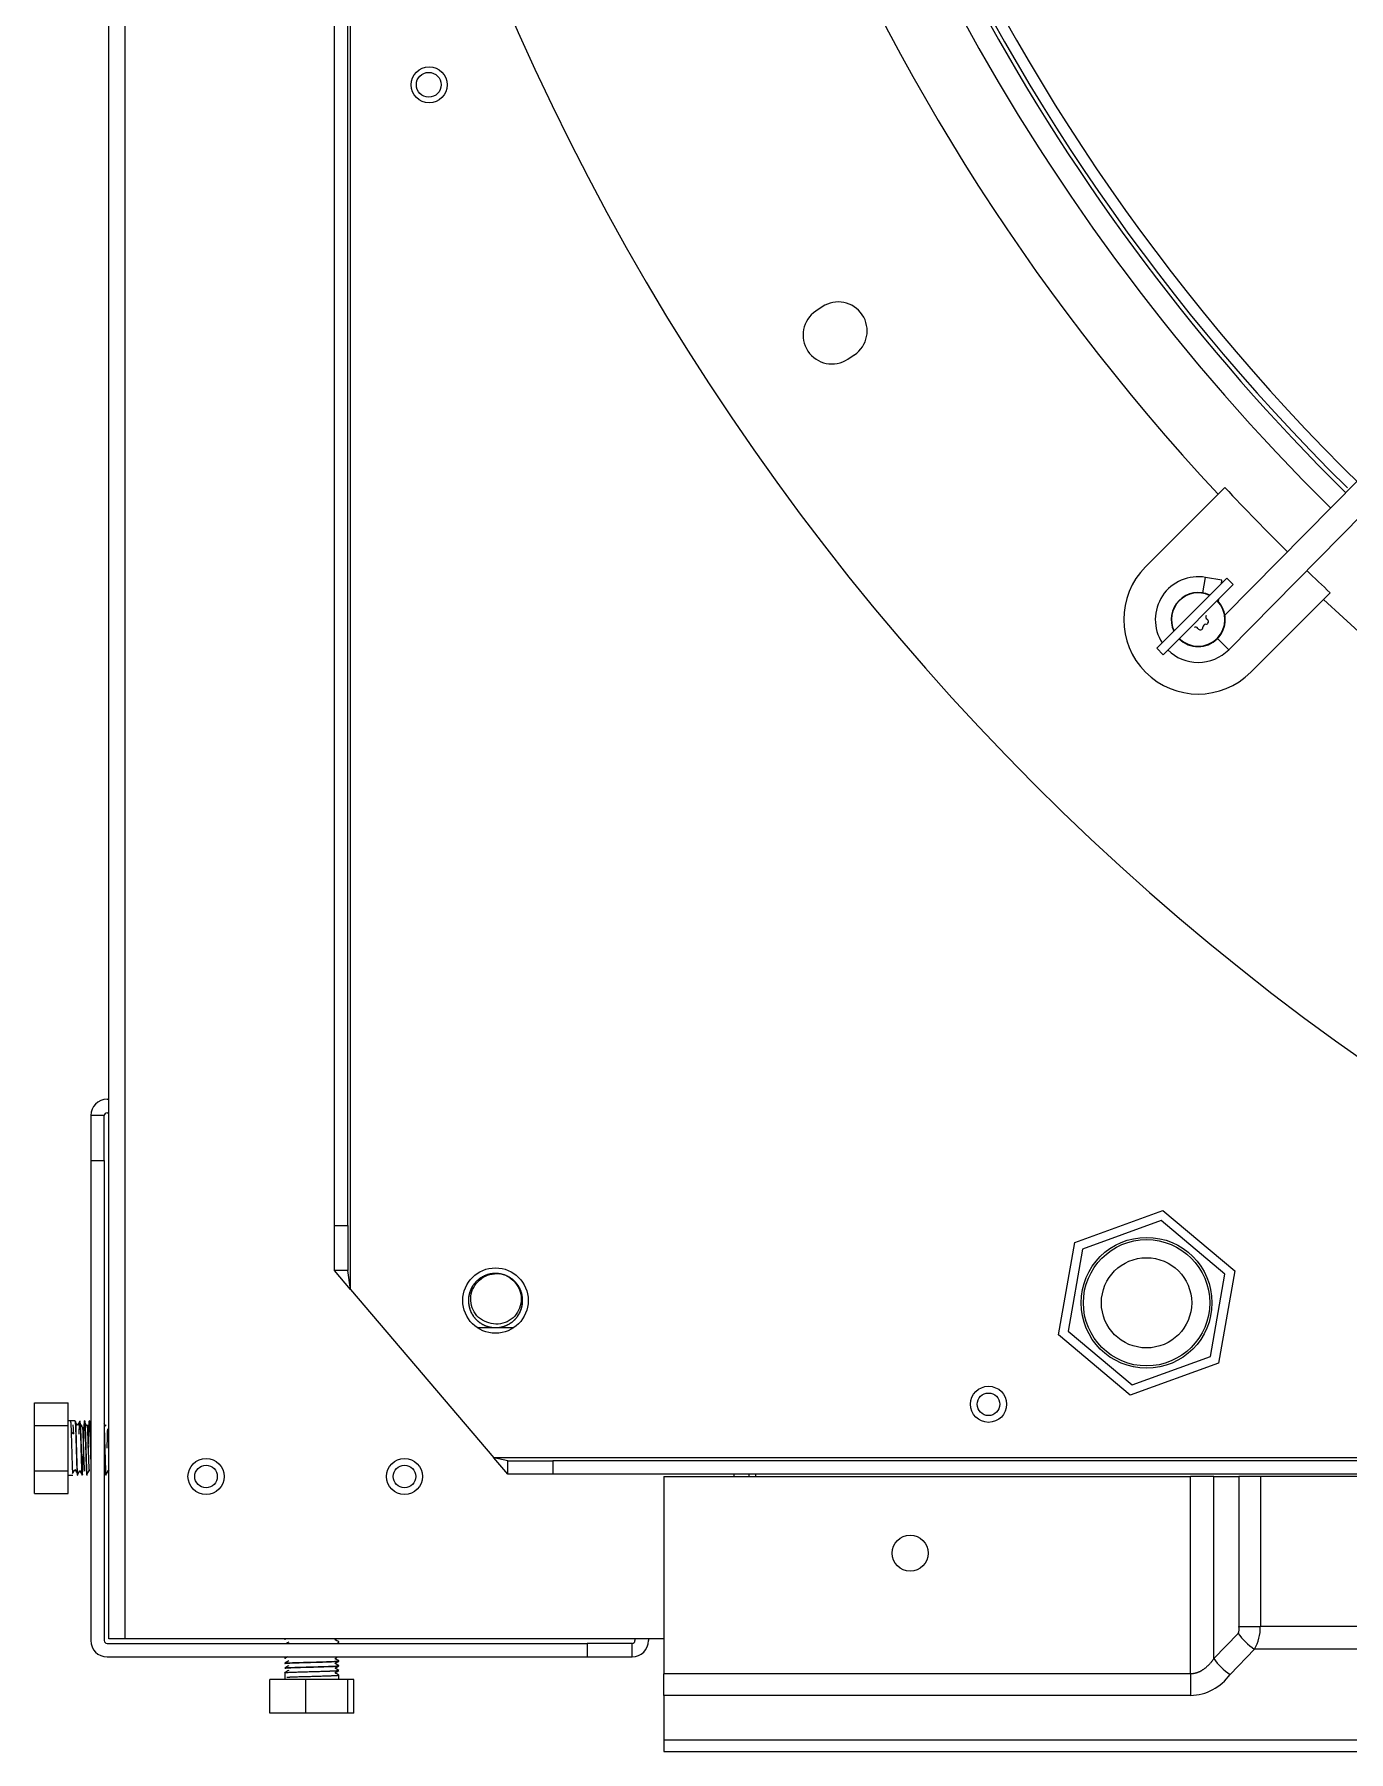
# Model space of a CAD drawing. Header units: millimetres. Extents: x 113490 to 142599, y -20467 to 115.
# Drawn here: x 122347.7 to 122639, y -11964.5 to -11583.8 of the extents above; entities that cross this region are included whole.
import ezdxf

# ---------------------------------------------------------------- set-up
doc = ezdxf.new("R2010")
doc.units = ezdxf.units.MM
doc.layers.add('DV3_0', color=7, linetype='Continuous')

msp = doc.modelspace()

# ---------------------------------------------------------------- linework, layer by layer
at = {"layer": 'DV3_0', "color": 7, "linetype": 'Continuous', "lineweight": 15}
for p, q in [((122364.24, -11939.49), (122364.24, -9709.49)), ((122414.24, -11847.85), (122414.24, -9857.26)), ((122417.24, -11847.85), (122417.24, -9857.26)), ((122945.2, -11374.23), (122611.6, -11712.53)), ((122612.45, -11720.21), (122950.11, -11377.79)), ((122522.36, -11644.2), (122520.95, -11645.15)), ((122528.06, -11655.79), (122529.47, -11654.85)), ((122610.13, -11685.77), (122594.02, -11701.88)), ((122611.62, -11684.27), (122610.13, -11685.77)), ((122596.49, -11719.91), (122612.05, -11704.35)), ((122613.46, -11705.77), (122597.91, -11721.32)), ((122610.95, -11704.83), (122607.33, -11704.19)), ((122610.82, -11705.58), (122610.95, -11704.83)), ((122613.46, -11705.77), (122612.05, -11704.35)), ((122610.21, -11709.02), (122610.12, -11709.51)), ((122617.35, -11725.21), (122633.46, -11709.1)), ((122633.46, -11709.1), (122634.96, -11707.61)), ((122596.49, -11719.91), (122597.91, -11721.32)), ((122363.84, -11819.88), (122364.24, -11819.88)), ((122360.24, -11823.48), (122360.24, -11833.48)), ((122363.24, -11823.48), (122360.24, -11823.48)), ((122363.24, -11833.48), (122363.24, -11823.48)), ((122363.84, -11822.88), (122364.24, -11822.88)), ((122360.24, -11833.48), (122360.24, -11939.88)), ((122360.24, -11833.48), (122363.24, -11833.48)), ((122363.24, -11833.48), (122363.24, -11939.88)), ((122578.32, -11851.63), (122597.85, -11844.52)), ((122597.46, -11846.77), (122580.07, -11853.09)), ((122611.62, -11858.67), (122597.46, -11846.77)), ((122597.85, -11844.52), (122613.77, -11857.89)), ((122414.24, -11857.85), (122414.24, -11847.85)), ((122414.24, -11847.85), (122417.24, -11847.85)), ((122417.24, -11847.85), (122417.24, -11857.85)), ((122574.7, -11872.09), (122578.32, -11851.63)), ((122580.07, -11853.09), (122576.85, -11871.31)), ((122417.84, -11862.07), (122414.24, -11857.85)), ((122417.24, -11857.85), (122414.24, -11857.85)), ((122417.84, -11862.07), (122417.24, -11857.85)), ((122613.77, -11857.89), (122610.16, -11878.36)), ((122417.84, -11862.07), (122449.6, -11899.39)), ((122608.41, -11876.89), (122611.62, -11858.67)), ((122445.87, -11870.48), (122454.04, -11870.48)), ((122590.62, -11885.46), (122574.7, -11872.09)), ((122576.85, -11871.31), (122591.02, -11883.21)), ((122591.02, -11883.21), (122608.41, -11876.89)), ((122610.16, -11878.36), (122590.62, -11885.46)), ((122347.74, -11887.13), (122355.24, -11887.13)), ((122347.74, -11892.16), (122347.74, -11887.13)), ((122355.24, -11892.16), (122355.24, -11887.13)), ((122347.74, -11892.16), (122355.24, -11892.16)), ((122347.74, -11902.21), (122347.74, -11892.16)), ((122355.74, -11891.18), (122355.24, -11891.18)), ((122355.24, -11902.21), (122355.24, -11892.16)), ((122356.74, -11891.18), (122355.74, -11891.18)), ((122356.79, -11891.18), (122356.74, -11891.18)), ((122357.32, -11892.16), (122356.82, -11891.32)), ((122357.79, -11891.26), (122357.31, -11892.09)), ((122357.84, -11891.18), (122357.79, -11891.18)), ((122358.41, -11892.52), (122357.91, -11891.74)), ((122358.89, -11891.18), (122358.84, -11891.18)), ((122359.34, -11892.23), (122358.87, -11891.44)), ((122359.94, -11891.18), (122359.89, -11891.18)), ((122363.54, -11892.31), (122363.24, -11891.83)), ((122364.14, -11891.18), (122364.09, -11891.18)), ((122356.4, -11894.12), (122355.9, -11893.61)), ((122452.67, -11899.99), (122449.6, -11899.39)), ((122452.67, -11902.99), (122449.6, -11899.39)), ((122452.67, -11899.99), (122462.67, -11899.99)), ((122452.67, -11902.99), (122452.67, -11899.99)), ((123456.58, -11899.99), (122462.67, -11899.99)), ((122462.67, -11899.99), (122462.67, -11902.99)), ((122347.74, -11902.21), (122355.24, -11902.21)), ((122347.74, -11907.23), (122347.74, -11902.21)), ((122355.24, -11907.23), (122355.24, -11902.21)), ((122355.24, -11903.18), (122356.26, -11903.18)), ((122356.21, -11902.81), (122356.71, -11902)), ((122356.7, -11901.93), (122357.2, -11902.74)), ((122357.26, -11903.18), (122357.31, -11903.18)), ((122357.31, -11903.1), (122357.79, -11902.27)), ((122357.77, -11902.16), (122358.27, -11902.99)), ((122358.31, -11903.18), (122358.36, -11903.18)), ((122359.36, -11903.18), (122359.41, -11903.18)), ((122359.46, -11902.92), (122359.96, -11902.09)), ((122363.24, -11902.1), (122363.48, -11902.47)), ((122363.56, -11903.18), (122363.61, -11903.18)), ((122363.65, -11903.01), (122364.15, -11902.17)), ((122364.06, -11902), (122364.24, -11902.3)), ((122462.67, -11902.99), (122452.67, -11902.99)), ((123456.58, -11902.99), (122462.67, -11902.99)), ((122487.24, -11903.49), (122487.24, -11947.25)), ((122487.24, -11903.49), (122604, -11903.49)), ((122507.64, -11903.49), (122507.64, -11902.99)), ((122609.16, -11903.49), (122604, -11903.49)), ((122609.16, -11903.49), (122614.69, -11903.49)), ((122619.46, -11903.49), (122614.69, -11903.49)), ((122704.22, -11903.49), (122619.46, -11903.49)), ((122347.74, -11907.23), (122355.24, -11907.23)), ((122363.84, -11940.48), (122470.24, -11940.48)), ((122367.84, -11939.49), (122364.24, -11939.49)), ((122487.24, -11939.49), (122367.84, -11939.49)), ((122403.5, -11939.49), (122403.24, -11939.64)), ((122403.24, -11939.65), (122403.24, -11939.7)), ((122415.24, -11940.22), (122415.24, -11940.17)), ((122480.24, -11940.48), (122470.24, -11940.48)), ((122470.24, -11940.48), (122470.24, -11943.48)), ((122480.24, -11943.48), (122480.24, -11940.48)), ((122480.84, -11939.49), (122480.84, -11939.88)), ((122483.84, -11939.49), (122483.84, -11939.88)), ((122363.84, -11943.48), (122470.24, -11943.48)), ((122403.86, -11943.48), (122403.24, -11943.84)), ((122403.24, -11943.85), (122403.24, -11943.9)), ((122404.11, -11944.39), (122403.24, -11944.89)), ((122403.24, -11944.9), (122403.24, -11944.95)), ((122415.24, -11944.42), (122415.24, -11944.37)), ((122415.24, -11945.47), (122415.24, -11945.42)), ((122470.24, -11943.48), (122480.24, -11943.48)), ((122407.92, -11948.48), (122399.95, -11948.48)), ((122399.95, -11955.98), (122399.95, -11948.48)), ((122403.24, -11945.95), (122403.24, -11946)), ((122403.24, -11947), (122403.24, -11948.48)), ((122417.21, -11948.48), (122407.92, -11948.48)), ((122407.92, -11955.98), (122407.92, -11948.48)), ((122415.24, -11946.47), (122414.38, -11945.97)), ((122415.24, -11946.52), (122415.24, -11946.47)), ((122415.24, -11948.48), (122415.24, -11947.52)), ((122418.53, -11948.48), (122417.21, -11948.48)), ((122417.21, -11955.98), (122417.21, -11948.48)), ((122418.53, -11955.98), (122418.53, -11948.48)), ((122487.24, -11952.04), (122487.24, -11947.25)), ((122487.24, -11952.04), (122487.24, -11961.85)), ((122407.92, -11955.98), (122399.95, -11955.98)), ((122417.21, -11955.98), (122407.92, -11955.98)), ((122418.53, -11955.98), (122417.21, -11955.98)), ((122487.24, -11961.85), (122487.24, -11964.49)), ((122487.24, -11964.49), (123516.86, -11964.49))]:
    msp.add_line(p, q, dxfattribs=at)
at = {"layer": 'DV3_0', "color": 7, "linetype": 'Continuous', "lineweight": 20}
for p, q in [((122367.84, -11939.49), (122367.84, -9709.49)), ((122417.84, -11862.07), (122417.84, -9845.59)), ((122606.73, -11707.63), (122607.33, -11704.19)), ((122609.96, -11717.76), (122612.45, -11720.21)), ((123469.84, -11899.39), (122449.6, -11899.39)), ((122502.84, -11903.49), (122502.84, -11902.99)), ((122506.16, -11903.49), (122506.16, -11902.99)), ((122604, -11947.25), (122604, -11903.49)), ((122609.16, -11943.87), (122609.16, -11903.49)), ((122614.69, -11903.49), (122614.69, -11936.74)), ((122619.46, -11903.49), (122619.46, -11936.74)), ((122614.69, -11936.74), (122619.46, -11936.74)), ((122704.22, -11936.74), (122619.46, -11936.74)), ((122614.55, -11938.28), (122609.16, -11943.87)), ((122618.13, -11941.77), (122612.74, -11947.36)), ((122705.55, -11941.77), (122618.13, -11941.77)), ((122604, -11947.25), (122487.24, -11947.25)), ((122604, -11947.25), (122604, -11952.04)), ((122604, -11952.04), (122487.24, -11952.04)), ((122487.24, -11961.85), (123516.86, -11961.85))]:
    msp.add_line(p, q, dxfattribs=at)
at = {"layer": 'DV3_0', "color": 7, "linetype": 'Continuous', "lineweight": 15}
for centre, radius in [((122435.24, -11594.99), 4), ((122435.15, -11594.99), 2.75), ((122594.24, -11864.99), 14), ((122449.95, -11864.49), 7.25), ((122594.24, -11864.99), 10), ((122559.23, -11887.49), 4), ((122559.23, -11887.49), 2.5), ((122385.79, -11903.49), 4), ((122429.79, -11903.49), 4), ((122385.79, -11903.49), 2.5), ((122429.79, -11903.49), 2.5), ((122541.84, -11920.49), 4)]:
    msp.add_circle(centre, radius, dxfattribs=at)
at = {"layer": 'DV3_0', "color": 7, "linetype": 'Continuous', "lineweight": 20}
msp.add_circle((122594.24, -11864.99), 14.5, dxfattribs=at)
at = {"layer": 'DV3_0', "color": 7, "linetype": 'Continuous', "lineweight": 15}
for centre, radius, start, end in [((122959.24, -11359.99), 477.5, 136.9802, 223.0198), ((122959.24, -11359.99), 456, 136.2282, 225.3442), ((122959.24, -11359.99), 453.5, 135.9912, 225.5589), ((122959.24, -11359.99), 346, 136.506, 225.3203), ((122959.24, -11359.99), 343.5, 135.6595, 225.6229), ((122959.24, -11359.99), 551.5, 195.4775, 254.5225), ((122959.24, -11359.99), 457, 208.4298, 225.4011), ((122525.92, -11649.53), 6.4, 303.75, 123.75), ((122524.5, -11650.47), 6.4, 123.75, 303.75), ((122959.24, -11359.99), 475.39, 223.011, 225.4011), ((122605.68, -11713.54), 16.5, 135, 315), ((122605.68, -11713.54), 9.5, 80, 212.8167), ((122959.24, -11359.99), 475.39, 226.1242, 226.989), ((122605.68, -11713.54), 6, 64.4712, 205.5288), ((122605.68, -11713.54), 5.91, 64.7712, 205.2288), ((122605.68, -11713.54), 6, 225, 45), ((122605.68, -11713.54), 5.91, 225, 45), ((122959.24, -11359.99), 477.5, 226.9802, 313.0198), ((122607.94, -11712.94), 0.6, 148.8788, 241.1212), ((122607.36, -11713.99), 0.6, 268.8617, 61.1383), ((122605.08, -11715.79), 0.6, 28.8788, 121.1212), ((122606.13, -11715.21), 0.6, 208.8618, 1.1382), ((122607.33, -11715.19), 0.6, 88.8788, 181.1212), ((122605.68, -11713.54), 9.5, 225, 270), ((122605.68, -11713.54), 9.5, 270, 315.4011), ((122363.84, -11823.48), 3.6, 90, 180), ((122363.84, -11823.48), 0.6, 90, 180), ((122449.95, -11864.49), 6, 64.8963, 82.5227), ((122363.84, -11939.88), 3.6, 180, 270), ((122363.84, -11939.88), 0.6, 180, 270), ((122480.24, -11939.88), 0.6, 270, 0), ((122480.24, -11939.88), 3.6, 270, 0)]:
    msp.add_arc(centre, radius, start, end, dxfattribs=at)
at = {"layer": 'DV3_0', "color": 7, "linetype": 'Continuous', "lineweight": 20}
for centre, radius, start, end in [((122959.24, -11359.99), 461.75, 208.3699, 225.4011), ((122612.9, -11937.36), 1.89, 330.7536, 19.0013), ((122610.13, -11936.97), 9.33, 329.0299, 1.4276), ((122603.75, -11941.05), 10.99, 271.315, 324.9258)]:
    msp.add_arc(centre, radius, start, end, dxfattribs=at)
at = {"layer": 'DV3_0', "color": 7, "linetype": 'Continuous', "lineweight": 15}
for centre in [(122618.13, -11938.28), (122612.74, -11943.87)]:
    msp.add_ellipse(centre, major_axis=(-4.49, 4.33), ratio=0.436952, start_param=1.144952, end_param=1.969202, dxfattribs=at)
for points, knots in [([(122609.91, -11709.32), (122609.93, -11709.3), (122609.98, -11709.25), (122610.08, -11709.15), (122610.17, -11709.06), (122610.21, -11709.02)], [0.93699996, 0.93699996, 0.93699996, 0.93699996, 0.94570082, 0.97250001, 1, 1, 1, 1]), ([(122448.49, -11869.41), (122447.13, -11869.09), (122445.93, -11868.21), (122444.51, -11865.84), (122444.27, -11864.37), (122444.86, -11861.67), (122445.68, -11860.44), (122447.93, -11858.81), (122449.34, -11858.42), (122450.73, -11858.54)], [0, 0, 0, 0, 0.25, 0.25, 0.5, 0.5, 0.75, 0.75, 1, 1, 1, 1]), ([(122452.5, -11859.06), (122453.74, -11859.71), (122454.71, -11860.8), (122455.75, -11863.39), (122455.76, -11864.86), (122454.79, -11867.47), (122453.8, -11868.58), (122451.31, -11869.78), (122449.81, -11869.89), (122448.49, -11869.41)], [0, 0, 0, 0, 0.25, 0.25, 0.5, 0.5, 0.75, 0.75, 1, 1, 1, 1])]:
    msp.add_open_spline(points, degree=3, knots=knots, dxfattribs=at)
for points, weights, knots in [([(122455.5, -11862.19), (122454.17, -11858.99), (122450.73, -11858.54), (122447.3, -11858.09), (122445.19, -11860.84), (122443.08, -11863.59), (122444.41, -11866.79), (122445.74, -11869.99), (122449.17, -11870.44), (122452.61, -11870.89), (122454.72, -11868.14), (122456.82, -11865.39), (122455.5, -11862.19), (122454.17, -11858.99), (122450.73, -11858.54), (122447.3, -11858.09), (122445.19, -11860.84), (122443.08, -11863.59), (122444.41, -11866.79), (122445.74, -11869.99), (122449.17, -11870.44), (122452.61, -11870.89), (122454.72, -11868.14), (122456.82, -11865.39), (122455.5, -11862.19), (122454.61, -11860.04), (122452.5, -11859.06)], [1, 0.866025403784, 1, 0.866025403784, 1, 0.866025403784, 1, 0.866025403784, 1, 0.866025403784, 1, 0.866025403784, 1, 0.866025403784, 1, 0.866025403784, 1, 0.866025403784, 1, 0.866025403784, 1, 0.866025403784, 1, 0.866025403784, 1, 0.90591222949, 0.943976505854], [0.94372108, 0.94372108, 0.94372108, 0.9481517, 0.9481517, 0.95258231, 0.95258231, 0.95701293, 0.95701293, 0.96144354, 0.96144354, 0.96587416, 0.96587416, 0.97030477, 0.97030477, 0.97473539, 0.97473539, 0.979166, 0.979166, 0.98359662, 0.98359662, 0.98802723, 0.98802723, 0.99245785, 0.99245785, 0.99688846, 0.99688846, 1, 1, 1]), ([(122355.74, -11891.18), (122355.83, -11891.18), (122355.91, -11894.18), (122356, -11897.18), (122356.09, -11900.18), (122356.14, -11902.07), (122356.21, -11902.82)], [1, 0.866025403784, 1, 0.866025403784, 1, 0.911018550989, 0.94023411084], [0, 0, 0, 0.00443062, 0.00443062, 0.00886123, 0.00886123, 0.0118039, 0.0118039, 0.0118039]), ([(122356.74, -11891.18), (122356.83, -11891.18), (122356.91, -11894.18), (122357, -11897.18), (122357.09, -11900.18), (122357.18, -11903.18), (122357.26, -11903.18)], [1, 0.866025403784, 1, 0.866025403784, 1, 0.866025403784, 1], [0, 0, 0, 0.00454545, 0.00454545, 0.00909091, 0.00909091, 0.01363636, 0.01363636, 0.01363636]), ([(122356.83, -11891.34), (122356.9, -11891.94), (122356.96, -11894.18), (122357.05, -11897.18), (122357.14, -11900.18), (122357.23, -11903.18), (122357.31, -11903.18)], [0.953137699472, 0.89629595895, 1, 0.866025403784, 1, 0.866025403784, 1], [0.02758476, 0.02758476, 0.02758476, 0.03101431, 0.03101431, 0.03544492, 0.03544492, 0.03987554, 0.03987554, 0.03987554]), ([(122357.79, -11891.18), (122357.88, -11891.18), (122357.96, -11894.18), (122358.05, -11897.18), (122358.14, -11900.18), (122358.23, -11903.18), (122358.31, -11903.18)], [1, 0.866025403784, 1, 0.866025403784, 1, 0.866025403784, 1], [0.02727273, 0.02727273, 0.02727273, 0.03181818, 0.03181818, 0.03636364, 0.03636364, 0.04090909, 0.04090909, 0.04090909]), ([(122357.91, -11891.74), (122357.97, -11892.54), (122358.01, -11894.18), (122358.1, -11897.18), (122358.19, -11900.18), (122358.28, -11903.18), (122358.36, -11903.18), (122358.45, -11903.18), (122358.54, -11900.18), (122358.63, -11897.18), (122358.71, -11894.18), (122358.8, -11891.18), (122358.89, -11891.18), (122358.98, -11891.18), (122359.06, -11894.18), (122359.15, -11897.18), (122359.24, -11900.18), (122359.33, -11903.18), (122359.41, -11903.18), (122359.44, -11903.18), (122359.46, -11902.93)], [0.93486549291, 0.921872079636, 1, 0.866025403784, 1, 0.866025403784, 1, 0.866025403784, 1, 0.866025403784, 1, 0.866025403784, 1, 0.866025403784, 1, 0.866025403784, 1, 0.866025403784, 1, 0.962583261616, 0.94606619154], [0.05501427, 0.05501427, 0.05501427, 0.057598, 0.057598, 0.06202862, 0.06202862, 0.06645923, 0.06645923, 0.07088985, 0.07088985, 0.07532046, 0.07532046, 0.07975108, 0.07975108, 0.08418169, 0.08418169, 0.08861231, 0.08861231, 0.09304292, 0.09304292, 0.09428032, 0.09428032, 0.09428032]), ([(122358.41, -11892.53), (122358.47, -11893.22), (122358.51, -11894.61), (122358.6, -11897.18), (122358.69, -11899.75), (122358.78, -11902.31), (122358.86, -11902.31)], [0.934681220381, 0.922440590212, 1, 0.866025403784, 1, 0.866025403784, 1], [0.0557388, 0.0557388, 0.0557388, 0.05833662, 0.05833662, 0.06282405, 0.06282405, 0.06731149, 0.06731149, 0.06731149]), ([(122358.84, -11891.18), (122358.93, -11891.18), (122359.01, -11894.18), (122359.1, -11897.18), (122359.19, -11900.18), (122359.28, -11903.18), (122359.36, -11903.18)], [1, 0.866025403784, 1, 0.866025403784, 1, 0.866025403784, 1], [0.05454545, 0.05454545, 0.05454545, 0.05909091, 0.05909091, 0.06363636, 0.06363636, 0.06818182, 0.06818182, 0.06818182]), ([(122359.35, -11892.21), (122359.37, -11892.05), (122359.39, -11892.05), (122359.48, -11892.05), (122359.56, -11894.61), (122359.65, -11897.18), (122359.74, -11899.75), (122359.83, -11902.31), (122359.91, -11902.31), (122359.91, -11902.31), (122359.92, -11902.31)], [0.950045777767, 0.966791389424, 1, 0.866025403784, 1, 0.866025403784, 1, 0.866025403784, 1, 0.99803677024, 0.996131077822], [0.07966147, 0.07966147, 0.07966147, 0.08077378, 0.08077378, 0.08526122, 0.08526122, 0.08974865, 0.08974865, 0.09423608, 0.09423608, 0.09430184, 0.09430184, 0.09430184]), ([(122359.68, -11897.18), (122359.72, -11895.57), (122359.76, -11894.18), (122359.85, -11891.18), (122359.94, -11891.18), (122360.03, -11891.18), (122360.11, -11894.18), (122360.17, -11896.21), (122360.24, -11898.49)], [0.933012701892, 0.933012701892, 1, 0.866025403784, 1, 0.866025403784, 1, 0.905410037229, 0.944386605872], [0.09968885, 0.09968885, 0.09968885, 0.10190415, 0.10190415, 0.10633477, 0.10633477, 0.11076538, 0.11076538, 0.11389353, 0.11389353, 0.11389353]), ([(122359.89, -11891.18), (122359.98, -11891.18), (122360.06, -11894.18), (122360.15, -11897.18), (122360.24, -11900.18), (122360.24, -11900.21), (122360.24, -11900.25)], [1, 0.866025403784, 1, 0.866025403784, 1, 0.998288874805, 0.996621458633], [0.081818182, 0.081818182, 0.081818182, 0.086363636, 0.086363636, 0.090909091, 0.090909091, 0.090967146, 0.090967146, 0.090967146]), ([(122363.22, -11892.96), (122363.24, -11893.51), (122363.26, -11894.18), (122363.35, -11897.18), (122363.44, -11900.18), (122363.53, -11903.18), (122363.61, -11903.18), (122363.63, -11903.18), (122363.65, -11903.02)], [0.949759526419, 0.966506350946, 1, 0.866025403784, 1, 0.866025403784, 1, 0.970027838843, 0.953466137128], [0.18940881, 0.18940881, 0.18940881, 0.19051646, 0.19051646, 0.19494708, 0.19494708, 0.19937769, 0.19937769, 0.20036889, 0.20036889, 0.20036889]), ([(122363.88, -11897.18), (122363.92, -11895.57), (122363.96, -11894.18), (122363.98, -11893.51), (122364, -11892.96)], [0.933012701892, 0.933012701892, 1, 0.966506350946, 0.949759526419], [0.206023616, 0.206023616, 0.206023616, 0.208238924, 0.208238924, 0.209346578, 0.209346578, 0.209346578]), ([(122403.24, -11944.89), (122403.24, -11944.86), (122403.69, -11944.83), (122405.02, -11944.74), (122408.45, -11944.66), (122411.88, -11944.57), (122413.99, -11944.48), (122415.24, -11944.43), (122415.24, -11944.37)], [0.937092375839, 0.949544076151, 1, 0.866025403784, 1, 0.866025403784, 1, 0.916481327633, 0.937092375839], [0.07808247, 0.07808247, 0.07808247, 0.07975108, 0.07975108, 0.08418169, 0.08418169, 0.08861231, 0.08861231, 0.09137432, 0.09137432, 0.09137432]), ([(122403.24, -11944.94), (122403.24, -11944.91), (122403.69, -11944.88), (122405.02, -11944.79), (122408.45, -11944.71), (122411.88, -11944.62), (122413.99, -11944.53), (122415.24, -11944.48), (122415.24, -11944.42)], [0.937092375839, 0.949544076151, 1, 0.866025403784, 1, 0.866025403784, 1, 0.916481327633, 0.937092375839], [0.0528336, 0.0528336, 0.0528336, 0.05454545, 0.05454545, 0.05909091, 0.05909091, 0.06363636, 0.06363636, 0.06646996, 0.06646996, 0.06646996]), ([(122403.24, -11945.94), (122403.24, -11945.91), (122403.69, -11945.88), (122405.02, -11945.79), (122408.45, -11945.71), (122411.88, -11945.62), (122413.99, -11945.53), (122415.24, -11945.48), (122415.24, -11945.42)], [0.937092375839, 0.949544076151, 1, 0.866025403784, 1, 0.866025403784, 1, 0.916481327633, 0.937092375839], [0.05149878, 0.05149878, 0.05149878, 0.05316738, 0.05316738, 0.057598, 0.057598, 0.06202862, 0.06202862, 0.06479063, 0.06479063, 0.06479063]), ([(122403.24, -11945.99), (122403.24, -11945.96), (122403.69, -11945.93), (122405.02, -11945.84), (122408.45, -11945.76), (122411.88, -11945.67), (122413.99, -11945.58), (122415.24, -11945.53), (122415.24, -11945.47)], [0.937092375839, 0.949544076151, 1, 0.866025403784, 1, 0.866025403784, 1, 0.916481327633, 0.937092375839], [0.02556087, 0.02556087, 0.02556087, 0.02727273, 0.02727273, 0.03181818, 0.03181818, 0.03636364, 0.03636364, 0.03919724, 0.03919724, 0.03919724]), ([(122403.24, -11946.99), (122403.24, -11946.96), (122403.69, -11946.93), (122405.02, -11946.84), (122408.45, -11946.76), (122411.88, -11946.67), (122413.99, -11946.58), (122415.24, -11946.53), (122415.24, -11946.47)], [0.937092375839, 0.949544076151, 1, 0.866025403784, 1, 0.866025403784, 1, 0.916481327633, 0.937092375839], [0.02491509, 0.02491509, 0.02491509, 0.02658369, 0.02658369, 0.03101431, 0.03101431, 0.03544492, 0.03544492, 0.03820693, 0.03820693, 0.03820693]), ([(122403.69, -11947.98), (122405.02, -11947.89), (122408.45, -11947.81), (122411.88, -11947.72), (122413.99, -11947.63), (122415.24, -11947.58), (122415.24, -11947.52)], [1, 0.866025403784, 1, 0.866025403784, 1, 0.916481327633, 0.937092375839], [0, 0, 0, 0.00443062, 0.00443062, 0.00886123, 0.00886123, 0.01162324, 0.01162324, 0.01162324])]:
    msp.add_rational_spline(points, weights, degree=2, knots=knots, dxfattribs=at)
for points, weights in [([(122356.24, -11892.05), (122356.31, -11892.05), (122356.39, -11894.03)], [1, 0.884120881062, 0.968697230327]), ([(122357.66, -11894.12), (122357.71, -11892.48), (122357.77, -11891.7)], [0.996830765768, 0.920309765186, 0.935541211709]), ([(122363.54, -11892.3), (122363.56, -11892.05), (122363.59, -11892.05)], [0.943059917809, 0.95895563634, 1]), ([(122363.48, -11902.49), (122363.53, -11903.18), (122363.56, -11903.18)], [0.933352563361, 0.937784116938, 1])]:
    msp.add_rational_spline(points, weights, degree=2, dxfattribs=at)
for points in [[(122404.11, -11940.19), (122403.94, -11940.28), (122403.77, -11940.38), (122403.6, -11940.48)], [(122414.36, -11939.68), (122414.47, -11939.62), (122414.58, -11939.55), (122414.69, -11939.49)], [(122415.22, -11940.16), (122414.94, -11939.99), (122414.66, -11939.83), (122414.38, -11939.67)], [(122414.79, -11940.48), (122414.94, -11940.4), (122415.09, -11940.31), (122415.23, -11940.23)], [(122404.12, -11945.43), (122403.83, -11945.6), (122403.54, -11945.77), (122403.25, -11945.93)], [(122414.36, -11944.93), (122414.65, -11944.77), (122414.94, -11944.6), (122415.23, -11944.43)], [(122414.36, -11945.98), (122414.65, -11945.82), (122414.93, -11945.65), (122415.22, -11945.48)], [(122414.37, -11943.88), (122414.6, -11943.75), (122414.82, -11943.61), (122415.05, -11943.48)], [(122415.22, -11944.36), (122414.94, -11944.19), (122414.66, -11944.03), (122414.38, -11943.87)], [(122415.23, -11945.41), (122414.95, -11945.25), (122414.66, -11945.08), (122414.38, -11944.92)], [(122404.12, -11946.48), (122403.83, -11946.65), (122403.54, -11946.82), (122403.25, -11946.98)], [(122414.36, -11947.03), (122414.65, -11946.86), (122414.94, -11946.7), (122415.23, -11946.53)], [(122415.23, -11947.51), (122414.95, -11947.35), (122414.66, -11947.18), (122414.38, -11947.02)]]:
    msp.add_open_spline(points, degree=3, dxfattribs=at)
at = {"layer": 'DV3_0', "color": 7, "linetype": 'Continuous', "lineweight": 20}
msp.add_open_spline([(122609.16, -11943.87), (122609.1, -11943.97), (122608.96, -11944.15), (122608.76, -11944.41), (122608.57, -11944.65), (122608.37, -11944.88), (122608.18, -11945.09), (122607.99, -11945.28), (122607.8, -11945.47), (122607.62, -11945.64), (122607.44, -11945.8), (122607.26, -11945.95), (122607.09, -11946.09), (122606.92, -11946.21), (122606.75, -11946.33), (122606.58, -11946.44), (122606.42, -11946.54), (122606.26, -11946.64), (122606.1, -11946.72), (122605.94, -11946.8), (122605.78, -11946.87), (122605.63, -11946.93), (122605.48, -11946.99), (122605.32, -11947.04), (122605.17, -11947.09), (122605.02, -11947.13), (122604.88, -11947.16), (122604.73, -11947.19), (122604.58, -11947.21), (122604.44, -11947.23), (122604.29, -11947.24), (122604.15, -11947.25), (122604.05, -11947.25), (122604, -11947.25)], degree=3, knots=[0, 0, 0, 0, 0.049764, 0.097517, 0.143364, 0.187409, 0.229756, 0.270506, 0.309759, 0.347611, 0.384155, 0.419479, 0.453668, 0.486804, 0.518962, 0.550217, 0.580639, 0.610293, 0.639243, 0.667548, 0.695267, 0.722453, 0.749159, 0.775436, 0.80133, 0.82689, 0.85216, 0.877183, 0.902004, 0.92666, 0.951207, 0.975655, 1, 1, 1, 1], dxfattribs=at)

doc.saveas('drawing.dxf')
